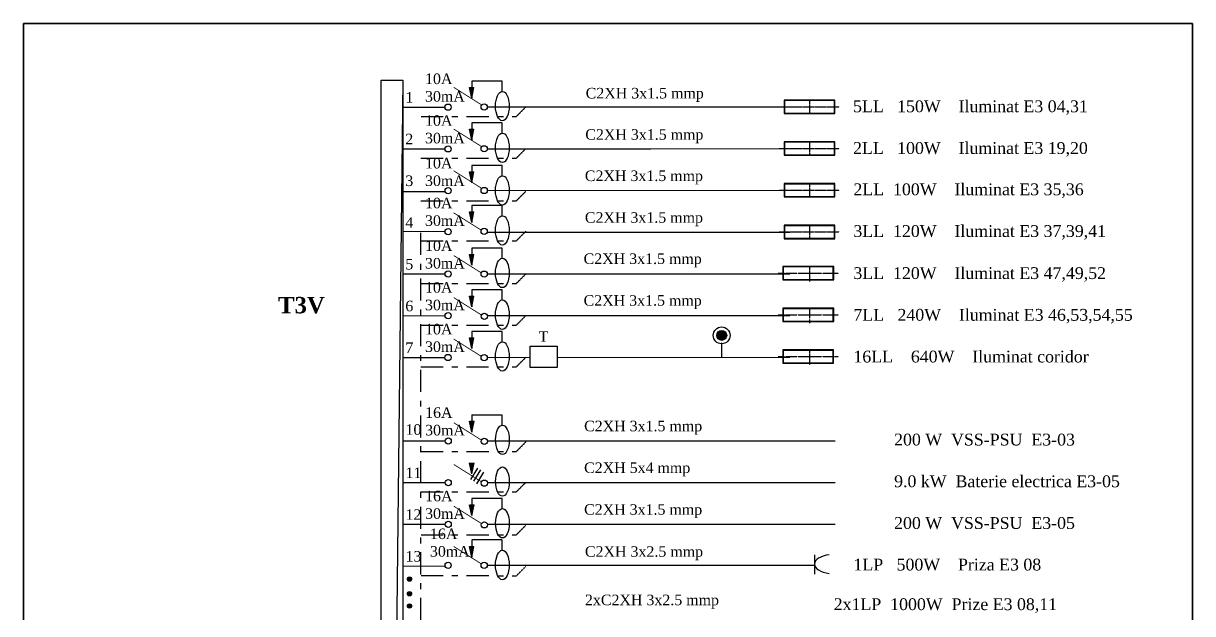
# Model space of a CAD drawing. Header units: inches. Extents: x -369701 to 85886, y 28217 to 66726.
# Drawn here: x -21150 to -7135, y 49186 to 56259 of the extents above; entities that cross this region are included whole.
import ezdxf

# ---------------------------------------------------------------- set-up
doc = ezdxf.new("R2010")
doc.units = ezdxf.units.IN
doc.header["$MEASUREMENT"] = 0
for name, pattern in [('DASHDOTX2', [50.8, 25.4, -12.7, 0, -12.7]), ('DOUBLE_DASHED', [1.093611, 0.529167, -0.211667, 0.141111, -0.211667]), ('VERDECKT2_S2', [0.135, 0.1, -0.035])]:
    doc.linetypes.add(name, pattern=pattern)
doc.layers.add('Circuite', color=7, linetype='Continuous', lineweight=25)
for name, color, linetype in [('circuite iluminat normal', 7, 'Continuous'), ('circuite prize normal', 7, 'Continuous'), ('ELECTRICAL', 7, 'Continuous')]:
    doc.layers.add(name, color=color, linetype=linetype)
doc.styles.get("Standard").update_dxf_attribs({"font": 'arial.ttf'})

msp = doc.modelspace()

# ---------------------------------------------------------------- hatches: boundary and pattern name
at = {"layer": 'Circuite', "linetype": 'Continuous'}
h = msp.add_hatch(color=256, dxfattribs=at)
h.paths.add_polyline_path([(-15775, 55362), (-15775, 55491), (-15802, 55491)])
h.paths.add_polyline_path([(-15749, 55491), (-15775, 55491), (-15775, 55362)])
h = msp.add_hatch(color=256, dxfattribs=at)
h.paths.add_polyline_path([(-15775, 55362), (-15775, 55491), (-15802, 55491)])
h.paths.add_polyline_path([(-15749, 55491), (-15775, 55491), (-15775, 55362)])
h = msp.add_hatch(color=256, dxfattribs=at)
h.paths.add_polyline_path([(-15775, 54862), (-15775, 54991), (-15802, 54991)])
h.paths.add_polyline_path([(-15749, 54991), (-15775, 54991), (-15775, 54862)])
h = msp.add_hatch(color=256, dxfattribs=at)
h.paths.add_polyline_path([(-15775, 54862), (-15775, 54991), (-15802, 54991)])
h.paths.add_polyline_path([(-15749, 54991), (-15775, 54991), (-15775, 54862)])
h = msp.add_hatch(color=256, dxfattribs=at)
h.paths.add_polyline_path([(-15775, 54351), (-15775, 54481), (-15802, 54481)])
h.paths.add_polyline_path([(-15749, 54481), (-15775, 54481), (-15775, 54351)])
h = msp.add_hatch(color=256, dxfattribs=at)
h.paths.add_polyline_path([(-15775, 54351), (-15775, 54481), (-15802, 54481)])
h.paths.add_polyline_path([(-15749, 54481), (-15775, 54481), (-15775, 54351)])
h = msp.add_hatch(color=256, dxfattribs=at)
h.paths.add_polyline_path([(-15775, 53872), (-15775, 54002), (-15802, 54002)])
h.paths.add_polyline_path([(-15749, 54002), (-15775, 54002), (-15775, 53872)])
h = msp.add_hatch(color=256, dxfattribs=at)
h.paths.add_polyline_path([(-15775, 53872), (-15775, 54002), (-15802, 54002)])
h.paths.add_polyline_path([(-15749, 54002), (-15775, 54002), (-15775, 53872)])
h = msp.add_hatch(color=256, dxfattribs=at)
h.paths.add_polyline_path([(-15775, 53362), (-15775, 53491), (-15802, 53491)])
h.paths.add_polyline_path([(-15749, 53491), (-15775, 53491), (-15775, 53362)])
h = msp.add_hatch(color=256, dxfattribs=at)
h.paths.add_polyline_path([(-15775, 53362), (-15775, 53491), (-15802, 53491)])
h.paths.add_polyline_path([(-15749, 53491), (-15775, 53491), (-15775, 53362)])
h = msp.add_hatch(color=256, dxfattribs=at)
h.paths.add_polyline_path([(-15775, 52862), (-15775, 52991), (-15802, 52991)])
h.paths.add_polyline_path([(-15749, 52991), (-15775, 52991), (-15775, 52862)])
h = msp.add_hatch(color=256, dxfattribs=at)
h.paths.add_polyline_path([(-15775, 52862), (-15775, 52991), (-15802, 52991)])
h.paths.add_polyline_path([(-15749, 52991), (-15775, 52991), (-15775, 52862)])
at = {"layer": 'Circuite'}
msp.add_hatch(color=1, dxfattribs=at).paths.add_polyline_path([(-12720, 52520, 1), (-12840, 52520, 1)])
at = {"layer": 'Circuite', "linetype": 'Continuous'}
h = msp.add_hatch(color=256, dxfattribs=at)
h.paths.add_polyline_path([(-15776, 52362), (-15776, 52491), (-15802, 52491)])
h.paths.add_polyline_path([(-15750, 52491), (-15776, 52491), (-15776, 52362)])
h = msp.add_hatch(color=256, dxfattribs=at)
h.paths.add_polyline_path([(-15776, 52362), (-15776, 52491), (-15802, 52491)])
h.paths.add_polyline_path([(-15750, 52491), (-15776, 52491), (-15776, 52362)])
h = msp.add_hatch(color=256, dxfattribs=at)
h.paths.add_polyline_path([(-15774, 51362), (-15774, 51491), (-15801, 51491)])
h.paths.add_polyline_path([(-15748, 51491), (-15774, 51491), (-15774, 51362)])
h = msp.add_hatch(color=256, dxfattribs=at)
h.paths.add_polyline_path([(-15774, 51362), (-15774, 51491), (-15800, 51491)])
h.paths.add_polyline_path([(-15748, 51491), (-15774, 51491), (-15774, 51362)])
h = msp.add_hatch(color=256, dxfattribs=at)
h.paths.add_polyline_path([(-15774, 50862), (-15774, 50991), (-15801, 50991)])
h.paths.add_polyline_path([(-15748, 50991), (-15774, 50991), (-15774, 50862)])
h = msp.add_hatch(color=256, dxfattribs=at)
h.paths.add_polyline_path([(-15774, 50862), (-15774, 50991), (-15800, 50991)])
h.paths.add_polyline_path([(-15748, 50991), (-15774, 50991), (-15774, 50862)])
h = msp.add_hatch(color=256, dxfattribs=at)
h.paths.add_polyline_path([(-15774, 50362), (-15774, 50491), (-15801, 50491)])
h.paths.add_polyline_path([(-15748, 50491), (-15774, 50491), (-15774, 50362)])
h = msp.add_hatch(color=256, dxfattribs=at)
h.paths.add_polyline_path([(-15774, 50362), (-15774, 50491), (-15800, 50491)])
h.paths.add_polyline_path([(-15748, 50491), (-15774, 50491), (-15774, 50362)])
h = msp.add_hatch(color=256, dxfattribs=at)
h.paths.add_polyline_path([(-15775, 49862), (-15775, 49991), (-15801, 49991)])
h.paths.add_polyline_path([(-15749, 49991), (-15775, 49991), (-15775, 49862)])
at = {"layer": 'circuite iluminat normal'}
h = msp.add_hatch(color=256, dxfattribs=at)
h.paths.add_polyline_path([(-16530, 49575, 0.528515), (-16498, 49601), (-16525, 49589)])
h.paths.add_polyline_path([(-16530, 49575), (-16525, 49589), (-16541, 49582, 0.127588)])
h.paths.add_polyline_path([(-16541, 49582), (-16498, 49601, 0.086363), (-16500, 49609, 0.099878), (-16506, 49617), (-16548, 49599, 0.099878), (-16545, 49589, 0.086363)])
h.paths.add_polyline_path([(-16548, 49599), (-16506, 49617, 0.664213)])
h = msp.add_hatch(color=256, dxfattribs=at)
h.paths.add_polyline_path([(-16528, 49575, 0.528515), (-16496, 49601), (-16523, 49589)])
h.paths.add_polyline_path([(-16528, 49575), (-16523, 49589), (-16539, 49582, 0.127588)])
h.paths.add_polyline_path([(-16539, 49582), (-16496, 49601, 0.086363), (-16498, 49609, 0.099878), (-16504, 49617), (-16546, 49599, 0.099878), (-16544, 49589, 0.086363)])
h.paths.add_polyline_path([(-16546, 49599), (-16504, 49617, 0.664213)])
h = msp.add_hatch(color=256, dxfattribs=at)
h.paths.add_polyline_path([(-16530, 49399, 0.528515), (-16498, 49424), (-16525, 49413)])
h.paths.add_polyline_path([(-16530, 49399), (-16525, 49413), (-16541, 49406, 0.127588)])
h.paths.add_polyline_path([(-16541, 49406), (-16498, 49424, 0.086363), (-16500, 49433, 0.099878), (-16506, 49441), (-16548, 49422, 0.099878), (-16545, 49413, 0.086363)])
h.paths.add_polyline_path([(-16548, 49422), (-16506, 49441, 0.664213)])
h = msp.add_hatch(color=256, dxfattribs=at)
h.paths.add_polyline_path([(-16528, 49399, 0.528515), (-16496, 49424), (-16523, 49413)])
h.paths.add_polyline_path([(-16528, 49399), (-16523, 49413), (-16539, 49406, 0.127588)])
h.paths.add_polyline_path([(-16539, 49406), (-16496, 49424, 0.086363), (-16498, 49433, 0.099878), (-16504, 49441), (-16546, 49422, 0.099878), (-16544, 49413, 0.086363)])
h.paths.add_polyline_path([(-16546, 49422), (-16504, 49441, 0.664213)])
h = msp.add_hatch(color=256, dxfattribs=at)
h.paths.add_polyline_path([(-16530, 49253, 0.528515), (-16498, 49278), (-16525, 49266)])
h.paths.add_polyline_path([(-16530, 49253), (-16525, 49266), (-16541, 49259, 0.127588)])
h.paths.add_polyline_path([(-16541, 49259), (-16498, 49278, 0.086363), (-16500, 49286, 0.099878), (-16506, 49294), (-16548, 49276, 0.099878), (-16545, 49266, 0.086363)])
h.paths.add_polyline_path([(-16548, 49276), (-16506, 49294, 0.664213)])
h = msp.add_hatch(color=256, dxfattribs=at)
h.paths.add_polyline_path([(-16528, 49253, 0.528515), (-16496, 49278), (-16523, 49266)])
h.paths.add_polyline_path([(-16528, 49253), (-16523, 49266), (-16539, 49259, 0.127588)])
h.paths.add_polyline_path([(-16539, 49259), (-16496, 49278, 0.086363), (-16498, 49286, 0.099878), (-16504, 49294), (-16546, 49276, 0.099878), (-16544, 49266, 0.086363)])
h.paths.add_polyline_path([(-16546, 49276), (-16504, 49294, 0.664213)])

# ---------------------------------------------------------------- linework, layer by layer
at = {"color": 1, "linetype": 'DASHDOTX2', "ltscale": 0.05}
for p, q in [((-12089, 55259), (-11366, 55259)), ((-11727, 55347), (-11727, 55171)), ((-11727, 54847), (-11727, 54671)), ((-12089, 54759), (-11366, 54759)), ((-12089, 54259), (-11366, 54259)), ((-11727, 54347), (-11727, 54171)), ((-11727, 53847), (-11727, 53671)), ((-12089, 53759), (-11366, 53759)), ((-12104, 53265), (-11381, 53265)), ((-11727, 53343), (-11727, 53167)), ((-11727, 52843), (-11727, 52667)), ((-12104, 52765), (-11381, 52765)), ((-11727, 52343), (-11727, 52167)), ((-12104, 52265), (-11381, 52265))]:
    msp.add_line(p, q, dxfattribs=at)
for points in [[(-12032, 55179), (-11422, 55179), (-11422, 55339), (-12032, 55339)], [(-12027, 55184), (-11427, 55184), (-11427, 55334), (-12027, 55334)], [(-12032, 54679), (-11422, 54679), (-11422, 54839), (-12032, 54839)], [(-12027, 54684), (-11427, 54684), (-11427, 54834), (-12027, 54834)], [(-12032, 54179), (-11422, 54179), (-11422, 54339), (-12032, 54339)], [(-12027, 54184), (-11427, 54184), (-11427, 54334), (-12027, 54334)], [(-12032, 53679), (-11422, 53679), (-11422, 53839), (-12032, 53839)], [(-12027, 53684), (-11427, 53684), (-11427, 53834), (-12027, 53834)], [(-12047, 53185), (-11437, 53185), (-11437, 53345), (-12047, 53345)], [(-12042, 53190), (-11442, 53190), (-11442, 53340), (-12042, 53340)], [(-12047, 52685), (-11437, 52685), (-11437, 52845), (-12047, 52845)], [(-12042, 52690), (-11442, 52690), (-11442, 52840), (-12042, 52840)], [(-12048, 52185), (-11438, 52185), (-11438, 52345), (-12048, 52345)], [(-12043, 52190), (-11443, 52190), (-11443, 52340), (-12043, 52340)]]:
    msp.add_lwpolyline(points, close=True)
at = {"layer": 'Circuite', "linetype": 'Continuous'}
for p, q in [((-15412, 55567), (-15776, 55567)), ((-15775, 55567), (-15775, 55361)), ((-15411, 55445), (-15411, 55565)), ((-15802, 55491), (-15749, 55491)), ((-15775, 55362), (-15802, 55491)), ((-15802, 55491), (-15749, 55491)), ((-15775, 55362), (-15749, 55491)), ((-15775, 55362), (-15749, 55491)), ((-15802, 54991), (-15749, 54991)), ((-15775, 54862), (-15802, 54991)), ((-15802, 54991), (-15749, 54991)), ((-15411, 55067), (-15775, 55067)), ((-15775, 55067), (-15775, 54861)), ((-15411, 55067), (-15775, 55067)), ((-15775, 54862), (-15749, 54991)), ((-15775, 54862), (-15749, 54991)), ((-15411, 54945), (-15411, 55065)), ((-15775, 54556), (-15775, 54350)), ((-15412, 54556), (-15775, 54556)), ((-15411, 54434), (-15411, 54555)), ((-15802, 54481), (-15749, 54481)), ((-15775, 54351), (-15802, 54481)), ((-15802, 54481), (-15749, 54481)), ((-15775, 54351), (-15749, 54481)), ((-15775, 54351), (-15749, 54481)), ((-15802, 54002), (-15749, 54002)), ((-15775, 53872), (-15802, 54002)), ((-15802, 54002), (-15749, 54002)), ((-15775, 54077), (-15775, 53872)), ((-15412, 54077), (-15775, 54077)), ((-15775, 53872), (-15749, 54002)), ((-15775, 53872), (-15749, 54002)), ((-15411, 53956), (-15411, 54076)), ((-15775, 53567), (-15775, 53361)), ((-15412, 53567), (-15775, 53567)), ((-15411, 53445), (-15411, 53565)), ((-15802, 53491), (-15749, 53491)), ((-15775, 53362), (-15802, 53491)), ((-15802, 53491), (-15749, 53491)), ((-15775, 53362), (-15749, 53491)), ((-15775, 53362), (-15749, 53491)), ((-15802, 52991), (-15749, 52991)), ((-15775, 52862), (-15802, 52991)), ((-15802, 52991), (-15749, 52991)), ((-15775, 53067), (-15775, 52861)), ((-15412, 53067), (-15775, 53067)), ((-15775, 52862), (-15749, 52991)), ((-15775, 52862), (-15749, 52991)), ((-15411, 52945), (-15411, 53065)), ((-15776, 52567), (-15776, 52361)), ((-15412, 52567), (-15776, 52567)), ((-15412, 52445), (-15412, 52565)), ((-15802, 52491), (-15750, 52491)), ((-15776, 52362), (-15802, 52491)), ((-15802, 52491), (-15750, 52491)), ((-15776, 52362), (-15750, 52491)), ((-15776, 52362), (-15750, 52491)), ((-15774, 51362), (-15801, 51491)), ((-15800, 51490), (-15748, 51490)), ((-15800, 51490), (-15748, 51490)), ((-15774, 51567), (-15774, 51361)), ((-15410, 51565), (-15774, 51565)), ((-15774, 51362), (-15748, 51491)), ((-15774, 51362), (-15748, 51491)), ((-15410, 51445), (-15410, 51565)), ((-15774, 50862), (-15801, 50991)), ((-15800, 50990), (-15748, 50990)), ((-15800, 50990), (-15748, 50990)), ((-15774, 50862), (-15748, 50991)), ((-15774, 50862), (-15748, 50991)), ((-15774, 50362), (-15801, 50491)), ((-15800, 50490), (-15748, 50490)), ((-15800, 50490), (-15748, 50490)), ((-15774, 50567), (-15774, 50361)), ((-15410, 50565), (-15774, 50565)), ((-15774, 50362), (-15748, 50491)), ((-15774, 50362), (-15748, 50491)), ((-15410, 50445), (-15410, 50565)), ((-15411, 50071), (-15775, 50071)), ((-15775, 50067), (-15775, 49861)), ((-15411, 49945), (-15411, 50065)), ((-15775, 49862), (-15801, 49991)), ((-15801, 49991), (-15749, 49991)), ((-15775, 49862), (-15749, 49991))]:
    msp.add_line(p, q, dxfattribs=at)
at = {"layer": 'Circuite', "linetype": 'DOUBLE_DASHED', "ltscale": 500}
msp.add_line((-16390, 53748), (-16390, 31028), dxfattribs=at)
at = {"layer": 'Circuite'}
for p, q in [((-15787, 50792), (-15702, 50929)), ((-15752, 50771), (-15667, 50908)), ((-15716, 50742), (-15632, 50880))]:
    msp.add_line(p, q, dxfattribs=at)
at = {"layer": 'Circuite', "linetype": 'Continuous'}
msp.add_lwpolyline([(-7135, 28226), (-7135, 56259), (-21150, 56259), (-21150, 28226)], close=True, dxfattribs=at)
at = {"layer": 'Circuite'}
for radius in [101, 59.9]:
    msp.add_circle((-12780, 52520), radius, dxfattribs=at)
at = {"layer": 'Circuite', "linetype": 'Continuous'}
for centre in [(-15409, 55268), (-15409, 54768), (-15409, 54257), (-15409, 53778), (-15409, 53268), (-15409, 52768), (-15409, 52268), (-15408, 51268), (-15408, 51268), (-15408, 50768), (-15408, 50768), (-15408, 50268), (-15408, 50268), (-15409, 49768)]:
    msp.add_ellipse(centre, major_axis=(0, 176), ratio=0.466655, dxfattribs=at)
at = {"layer": 'circuite iluminat normal'}
for points in [[(-16862, 55579), (-16603, 55579), (-16603, 31838), (-16862, 31838)], [(-15074, 52389), (-14752, 52389), (-14752, 52136), (-15074, 52136)]]:
    msp.add_lwpolyline(points, close=True, dxfattribs=at)
at = {"layer": 'circuite iluminat normal', "linetype": 'VERDECKT2_S2', "ltscale": 2000, "const_width": 15}
msp.add_lwpolyline([(-12781, 52255, 0.001415), (-12781, 52432)], format="xyb", dxfattribs=at)
at = {"layer": 'circuite iluminat normal'}
for centre in [(-16523, 49599), (-16521, 49599), (-16523, 49423), (-16521, 49423), (-16523, 49276), (-16521, 49276)]:
    msp.add_circle(centre, 24.8, dxfattribs=at)
at = {"layer": 'circuite prize normal'}
msp.add_lwpolyline([(-7135, 28226), (-21150, 28226), (-21150, 56259), (-7135, 56259)], close=True, dxfattribs=at)
at = {"layer": 'ELECTRICAL', "linetype": 'Continuous'}
msp.add_line((-16603, 55579), (-16862, 31838), dxfattribs=at)
at = {"layer": 'ELECTRICAL', "linetype": 'DOUBLE_DASHED'}
for p, q in [((-15241, 55143), (-15128, 55256)), ((-15241, 54643), (-15128, 54756)), ((-15241, 54132), (-15128, 54246)), ((-15241, 53654), (-15128, 53767)), ((-15241, 53143), (-15128, 53256)), ((-15241, 52643), (-15128, 52756)), ((-15242, 52143), (-15128, 52256)), ((-15241, 51129), (-15127, 51243)), ((-15241, 51129), (-15127, 51243)), ((-15241, 50645), (-15127, 50758)), ((-15241, 50645), (-15127, 50758)), ((-15241, 50129), (-15127, 50243)), ((-15241, 50129), (-15127, 50243)), ((-15241, 49640), (-15127, 49754)), ((-15241, 49640), (-15127, 49754))]:
    msp.add_line(p, q, dxfattribs=at)
at = {"layer": 'ELECTRICAL', "linetype": 'DOUBLE_DASHED', "ltscale": 500}
for p, q in [((-16384, 55143), (-15241, 55143)), ((-16385, 54643), (-15241, 54643)), ((-16385, 54133), (-15241, 54132)), ((-16385, 53654), (-15241, 53654)), ((-16385, 53143), (-15241, 53143)), ((-16385, 52643), (-15241, 52643)), ((-16386, 52144), (-15394, 52144)), ((-16385, 52143), (-15242, 52143)), ((-16384, 51130), (-15241, 51129)), ((-16384, 50645), (-15241, 50645)), ((-16384, 50130), (-15241, 50129)), ((-16384, 49641), (-15241, 49640))]:
    msp.add_line(p, q, dxfattribs=at)
at = {"layer": 'ELECTRICAL', "color": 7, "linetype": 'Continuous'}
msp.add_line((-11666, 49890), (-11666, 49659), dxfattribs=at)
at = {"layer": 'ELECTRICAL', "linetype": 'Continuous', "flags": 128}
for points, const_width in [([(-15657, 55282), (-15993, 55493)], 10.1), ([(-15657, 55282), (-15993, 55493)], 10.1), ([(-16605, 55254), (-16096, 55254)], 15.2), ([(-16605, 55254), (-16096, 55254)], 15.2), ([(-16605, 55254), (-16096, 55254)], 15.2), ([(-16605, 55254), (-16096, 55254)], 15.2), ([(-15591, 55256), (-11961, 55256)], 15.2), ([(-15657, 54782), (-15993, 54993)], 10.1), ([(-15657, 54782), (-15993, 54993)], 10.1), ([(-16605, 54754), (-16096, 54754)], 15.2), ([(-15591, 54756), (-11961, 54756)], 15.2), ([(-15589, 54752), (-13628, 54752)], 15.2), ([(-15657, 54282), (-15993, 54493)], 10.1), ([(-15657, 54282), (-15993, 54493)], 10.1), ([(-16605, 54243), (-16096, 54243)], 15.2), ([(-15591, 54256), (-11961, 54256)], 15.2), ([(-14849, 54256), (-11961, 54256)], 15.2), ([(-15657, 53778), (-15993, 53989)], 10.1), ([(-15657, 53778), (-15993, 53989)], 10.1), ([(-16605, 53765), (-16096, 53765)], 15.2), ([(-15591, 53756), (-11961, 53756)], 15.2), ([(-14849, 53756), (-11961, 53756)], 15.2), ([(-15657, 53266), (-15992, 53477)], 10.1), ([(-15657, 53266), (-15992, 53477)], 10.1), ([(-16605, 53254), (-16096, 53254)], 15.2), ([(-15592, 53255), (-11961, 53255)], 15.2), ([(-14849, 53255), (-11961, 53255)], 15.2), ([(-15656, 52762), (-15992, 52973)], 10.1), ([(-15656, 52762), (-15992, 52973)], 10.1), ([(-16605, 52754), (-16096, 52754)], 15.2), ([(-15592, 52755), (-11961, 52755)], 15.2), ([(-14849, 52755), (-11961, 52755)], 15.2), ([(-15657, 52266), (-15993, 52477)], 10.1), ([(-15657, 52266), (-15993, 52477)], 10.1), ([(-16605, 52254), (-16097, 52254)], 15.2), ([(-15592, 52255), (-15081, 52255)], 15.2), ([(-14759, 52255), (-11962, 52255)], 15.2), ([(-15655, 51262), (-15991, 51473)], 10.1), ([(-15655, 51262), (-15991, 51473)], 10.1), ([(-16604, 51254), (-16095, 51254)], 15.2), ([(-15590, 51255), (-11419, 51255)], 15.2), ([(-14848, 51255), (-11960, 51255)], 15.2), ([(-15655, 50762), (-15991, 50973)], 10.1), ([(-15655, 50762), (-15991, 50973)], 10.1), ([(-16604, 50754), (-16095, 50754)], 15.2), ([(-15590, 50755), (-11419, 50755)], 15.2), ([(-14848, 50755), (-11960, 50755)], 15.2), ([(-15655, 50262), (-15991, 50473)], 10.1), ([(-15655, 50262), (-15991, 50473)], 10.1), ([(-16604, 50254), (-16095, 50254)], 15.2), ([(-15590, 50255), (-11419, 50255)], 15.2), ([(-14848, 50255), (-11960, 50255)], 15.2), ([(-15657, 49779), (-15992, 49990)], 10.1), ([(-15657, 49779), (-15992, 49990)], 10.1), ([(-15657, 49779), (-15992, 49990)], 10.1), ([(-16604, 49754), (-16096, 49754)], 15.2), ([(-15589, 49763), (-11666, 49763)], 15.2)]:
    msp.add_lwpolyline(points, dxfattribs=dict(at, const_width=const_width))
at = {"layer": 'ELECTRICAL', "linetype": 'Continuous'}
for centre in [(-16059, 55255), (-16059, 55255), (-15627, 55256), (-16059, 54755), (-16059, 54755), (-15627, 54756), (-16059, 54255), (-16059, 54255), (-15627, 54256), (-16059, 53764), (-15627, 53766), (-16059, 53255), (-15627, 53254), (-16059, 52755), (-15626, 52749), (-16060, 52255), (-15627, 52254), (-16058, 51255), (-15625, 51249), (-16058, 50755), (-15625, 50749), (-16058, 50255), (-15625, 50249), (-16059, 49763), (-15627, 49765)]:
    msp.add_circle(centre, 37.2, dxfattribs=at)
at = {"layer": 'ELECTRICAL', "color": 7, "linetype": 'Continuous'}
msp.add_ellipse((-11432, 49779), major_axis=(-236, 0), ratio=0.487665, start_param=-1.324285, end_param=1.324285, dxfattribs=at)

# ---------------------------------------------------------------- texts
at = {"layer": 'Circuite', "linetype": 'Continuous', "char_height": 126.25, "width": 407.03, "attachment_point": 1}
for s, insert in [('{\\fTimes New Roman|b0|i0|c0|p18;10A\\P30mA}', (-16336, 55658)), ('{\\fTimes New Roman|b0|i0|c0|p18;10A\\P30mA}', (-16336, 55158)), ('{\\fTimes New Roman|b0|i0|c0|p18;10A\\P30mA}', (-16336, 54647)), ('{\\fTimes New Roman|b0|i0|c0|p18;10A\\P30mA}', (-16336, 54169)), ('{\\fTimes New Roman|b0|i0|c0|p18;10A\\P30mA}', (-16336, 53658)), ('{\\fTimes New Roman|b0|i0|c0|p18;10A\\P30mA}', (-16336, 53158)), ('{\\fTimes New Roman|b0|i0|c0|p18;10A\\P30mA}', (-16336, 52658)), ('{\\fTimes New Roman|b0|i0|c0|p18;  T}', (-15069, 52570)), ('{\\fTimes New Roman|b0|i0|c0|p18;16A\\P30mA}', (-16335, 51658)), ('{\\fTimes New Roman|b0|i0|c0|p18;16A\\P30mA}', (-16335, 50658)), ('{\\fTimes New Roman|b0|i0|c0|p18;16A\\P30mA}', (-16277, 50205))]:
    msp.add_mtext(s, dxfattribs=dict(at, insert=insert))
at = {"layer": 'ELECTRICAL', "linetype": 'Continuous', "attachment_point": 1}
for s, insert, char_height, width in [('{\\fTimes New Roman|b0|i0|c0|p18;1}', (-16572, 55436), 126.38, 407.44), ('{\\fTimes New Roman|b0|i0|c0|p18;2}', (-16572, 54936), 126.38, 407.44), ('{\\fTimes New Roman|b0|i0|c0|p18;3}', (-16572, 54436), 126.38, 407.44), ('{\\fTimes New Roman|b0|i0|c0|p18;4}', (-16572, 53936), 126.38, 407.44), ('{\\fTimes New Roman|b0|i0|c0|p18;5}', (-16572, 53436), 126.38, 407.44), ('{\\fTimes New Roman|b1|i0|c0|p18;\\C1;T3V}', (-18098, 52981), 196.58, 477.25), ('{\\fTimes New Roman|b0|i0|c0|p18;6}', (-16572, 52936), 126.38, 407.44), ('{\\fTimes New Roman|b0|i0|c0|p18;7}', (-16571, 52436), 126.38, 407.44), ('{\\fTimes New Roman|b0|i0|c0|p18;10}', (-16570, 51455), 126.38, 407.44), ('{\\fTimes New Roman|b0|i0|c0|p18;11}', (-16570, 50936), 126.38, 407.44), ('{\\fTimes New Roman|b0|i0|c0|p18;11}', (-16570, 50936), 126.38, 407.44), ('{\\fTimes New Roman|b0|i0|c0|p18;12}', (-16570, 50436), 126.38, 407.44), ('{\\fTimes New Roman|b0|i0|c0|p18;13}', (-16570, 49936), 126.38, 407.44)]:
    msp.add_mtext(s, dxfattribs=dict(at, insert=insert, char_height=char_height, width=width))
at = {"layer": 'ELECTRICAL', "linetype": 'DOUBLE_DASHED', "attachment_point": 1}
for s, insert, char_height, width in [('{\\fTimes New Roman|b0|i0|c0|p18;C2XH 3x1.5 mmp}', (-14410, 55486), 126.38, 2813.98), ('{\\fTimes New Roman|b0|i0|c0|p18;5LL   150W    Iluminat E3 04,31}', (-11205, 55336), 141.54, 8555.18), ('{\\fTimes New Roman|b0|i0|c0|p18;C2XH 3x1.5 mmp}', (-14415, 54991), 126.38, 2813.98), ('{\\fTimes New Roman|b0|i0|c0|p18;2LL   100W    Iluminat E3 19,20}', (-11205, 54836), 141.54, 8555.18), ('{\\fTimes New Roman|b0|i0|c0|p18;C2XH 3x1.5 mmp}', (-14420, 54496), 126.38, 2813.98), ('{\\fTimes New Roman|b0|i0|c0|p18;2LL  100W    Iluminat E3 35,36}', (-11201, 54341), 141.54, 8555.18), ('{\\fTimes New Roman|b0|i0|c0|p18;C2XH 3x1.5 mmp}', (-14420, 53996), 126.38, 2813.98), ('{\\fTimes New Roman|b0|i0|c0|p18;3LL  120W    Iluminat E3 37,39,41}', (-11201, 53841), 141.54, 8555.18), ('{\\fTimes New Roman|b0|i0|c0|p18;C2XH 3x1.5 mmp}', (-14435, 53502), 126.38, 2813.98), ('{\\fTimes New Roman|b0|i0|c0|p18;3LL  120W    Iluminat E3 47,49,52}', (-11201, 53337), 141.54, 8555.18), ('{\\fTimes New Roman|b0|i0|c0|p18;C2XH 3x1.5 mmp}', (-14435, 53002), 126.38, 2813.98), ('\\pxt18,19;{\\fTimes New Roman|b0|i0|c0|p18;7LL   240W    Iluminat E3 46,53,54,55}', (-11201, 52837), 141.54, 8555.18), ('{\\fTimes New Roman|b0|i0|c0|p18;16LL    640W    Iluminat coridor}', (-11201, 52337), 141.54, 8555.18), ('{\\fTimes New Roman|b0|i0|c0|p18;C2XH 3x1.5 mmp}', (-14429, 51497), 126.38, 2813.98), ('{\\fTimes New Roman|b0|i0|c0|p18;         200 W  VSS-PSU  E3-03}', (-11194, 51342), 141.54, 8555.18), ('{\\fTimes New Roman|b0|i0|c0|p18;C2XH 5x4 mmp}', (-14429, 50997), 126.38, 2813.98), ('{\\fTimes New Roman|b0|i0|c0|p18;         9.0 kW  Baterie electrica E3-05}', (-11194, 50842), 141.54, 8555.18), ('{\\fTimes New Roman|b0|i0|c0|p18;C2XH 3x1.5 mmp}', (-14429, 50497), 126.38, 2813.98), ('{\\fTimes New Roman|b0|i0|c0|p18;         200 W  VSS-PSU  E3-05}', (-11194, 50342), 141.54, 8555.18), ('{\\fTimes New Roman|b0|i0|c0|p18;C2XH 3x2.5 mmp}', (-14419, 49993), 126.38, 2813.98), ('{\\fTimes New Roman|b0|i0|c0|p18;1LP   500W    Priza E3 08}', (-11200, 49844), 141.54, 8555.18), ('{\\fTimes New Roman|b0|i0|c0|p18;2xC2XH 3x2.5 mmp}', (-14419, 49413), 126.38, 2813.98), ('{\\fTimes New Roman|b0|i0|c0|p18;2x1LP  1000W  Prize E3 08,11}', (-11437, 49369), 141.54, 8555.18)]:
    msp.add_mtext(s, dxfattribs=dict(at, insert=insert, char_height=char_height, width=width))

doc.saveas('drawing.dxf')
